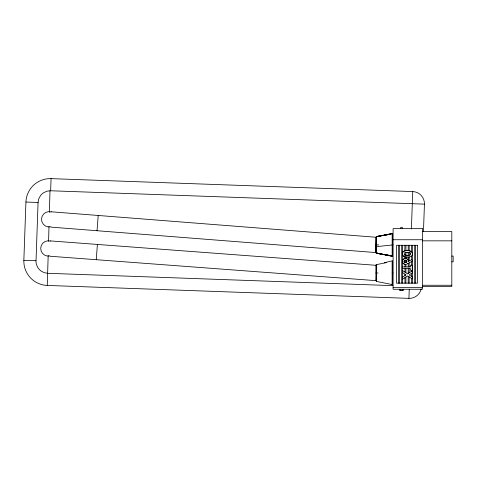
<?xml version="1.0" encoding="UTF-8"?>
<svg xmlns="http://www.w3.org/2000/svg" width="477" height="477" viewBox="0 0 477 477"><rect width="100%" height="100%" fill="white"/><g stroke="black" fill="none" stroke-linecap="round" stroke-linejoin="round"><path stroke-width="0.72" d="M423.457 231.643L424.441 204.138L50.64 190.77L47.08 191.146L43.83 192.589A12.801 12.801 0 0 0 40.366 195.814L38.697 198.951L38.071 202.475L35.984 261.933L36.365 264.288L37.802 267.531A12.801 12.801 0 0 0 41.028 271.002L44.164 272.671L47.688 273.297L392.982 285.645M402.612 255.016L402.612 252.673M402.415 253.794L402.421 253.681A3.393 3.393 0 0 1 402.487 253.108A2.695 2.695 0 0 1 403.697 251.379M402.582 262.398L402.445 261.843A2.474 2.474 0 0 1 402.427 261.635L402.427 261.104M48.189 255.451L47.253 285.437L408.92 298.363A12.146 12.146 0 0 0 421.209 288.865M48.582 241.32L48.994 226.444M49.387 212.319L49.99 190.752M402.415 261.366L402.421 261.271A2.987 2.987 0 0 1 405.307 258.349M412.468 253.859L412.456 254.199A2.761 2.761 0 0 1 411.401 256.155L411.407 256.149M47.253 285.437A24.291 24.291 0 0 1 23.85 260.293L25.931 202.039A24.291 24.291 0 0 1 51.075 178.636L412.736 191.563A12.146 12.146 0 0 1 424.441 204.138M50.64 190.77L51.075 178.636M408.92 298.363L409.236 289.569M411.401 228.984L412.736 191.563M376.204 280.655L376.591 270.238M376.681 267.859L376.711 267.09M375.59 252.548L376.186 237.26L51.14 211.782M410.751 253.847L410.202 252.858M404.955 260.269A1.252 1.252 0 0 0 404.126 261.307L404.138 261.503A1.252 1.252 0 0 0 404.961 262.523L404.955 260.263A1.467 1.467 0 0 1 405.367 260.18L405.629 260.18A1.282 1.282 0 0 1 406.863 261.324A1.246 1.246 0 0 0 406.016 260.257M96.247 259.721L97.397 244.415M97.022 230.749L98.22 215.449M412.444 254.313L412.414 261.086M402.433 261.032L402.6 260.341M402.88 259.798L402.671 260.174L402.66 255.135M402.934 259.721L404.794 258.51M411.186 256.31L410.989 256.429A3.029 3.029 0 0 1 410.643 256.602L409.618 256.912M402.66 277.089L406.046 274.883L402.66 272.677M402.66 279.117L407.602 275.891L412.223 278.902L412.223 276.881L409.153 274.883L412.223 272.88L412.223 270.853L407.596 273.87L402.66 270.656M404.8 252.792L404.961 252.709A2.021 2.021 0 0 1 405.14 252.631L407.865 252.333L410.059 252.762A1.938 1.938 0 0 0 409.755 252.619L409.355 252.494M408.425 261.324L411.699 259.673L412.468 261.193L407.65 263.644M407.638 263.65L406.899 263.99M404.955 245.285L404.776 250.914A4.579 4.579 0 0 0 404.472 251.015L404.216 251.123A3.917 3.917 0 0 0 403.864 251.296L403.757 251.361A2.665 2.665 0 0 0 402.683 252.464M409.504 255.189L409.671 255.135A2.421 2.421 0 0 0 409.922 255.04L409.987 255.01A1.443 1.443 0 0 0 410.81 253.883M406.261 264.228L405.909 264.3L405.915 266.917M384.319 262.749L392.154 260.859L392.154 285.186M405.056 250.842C407.74 249.888 412.879 251.224 412.438 253.43M409.367 255.225L409.165 252.458M392.189 233.539L376.52 236.729L392.189 233.652L376.52 236.538L390.764 234.219L376.52 236.497L376.52 253.311L392.189 255.821L376.52 253.269L392.189 256.155L376.52 253.054L392.189 256.268L392.189 233.545M376.49 264.61L386.281 262.648M409.338 256.966L408.574 257.061M405.885 264.306L405.372 264.341M405.957 252.428L405.915 255.302L408.98 255.296L408.312 255.362M409.212 256.984L409.165 260.967M405.742 250.711L405.182 250.813A4.842 4.842 0 0 0 404.472 251.015M376.52 246.621L392.189 244.999M405.086 258.468L405.915 258.492L405.826 257.025L407.263 257.109L406.082 257.055M408.181 257.091L408.485 257.067L408.395 260.937M405.593 262.624L405.402 262.624A1.425 1.425 0 0 1 404.961 262.541M408.127 255.374L407.704 255.386M408.02 257.097L407.465 257.109M405.295 258.462L405.551 258.462A2.969 2.969 0 0 1 408.485 261.223M407.382 250.61L405.927 250.693L405.915 245.285M422.36 231.518L451.808 231.518L451.808 286.391L422.36 286.403M393.096 239.74L422.36 239.74M422.36 240.837L451.808 240.837M375.888 244.904L378.804 244.904M392.189 244.904L393.084 244.904M377.355 252.935L375.888 252.935L375.888 237.254M451.808 256.089L453.15 256.089L453.15 261.831L451.808 261.831M402.66 266.917L410.506 266.917L410.506 265.2L412.223 265.2L412.223 270.352L410.506 270.352L410.506 268.634L402.66 268.634M375.888 273.017L378.07 273.017M392.154 273.017L393.084 273.017M422.36 285.258L451.808 285.258M393.096 287.363L422.36 287.363M407.525 252.327L407.996 252.339M407.495 250.61L408.205 250.628L408.205 245.285M407.167 255.392L405.838 255.29M25.931 202.039L38.071 202.475M23.85 260.293L35.984 260.728M405.152 264.33L405.331 264.341A2.987 2.987 0 0 1 402.391 261.336M408.33 250.64L409.117 250.711M408.306 252.357L409.027 252.434M50.329 240.909L376.776 265.361M50.282 256.256L375.918 280.649M51.093 227.13L375.292 252.53M405.456 256.978L405.027 256.888M406.01 258.51L406.744 258.737A2.415 2.415 0 0 1 406.941 258.838L407.901 259.697A2.463 2.463 0 0 1 408.032 259.887L408.234 260.299M405.265 256.942L405.289 256.942A4.758 4.758 0 0 1 404.222 256.62L404.132 256.572M404.818 264.288L403.542 263.686L402.666 262.606L402.66 283.153M376.49 281.424L392.154 284.56M405.098 255.1L405.76 255.278L404.943 255.028L404.955 252.709M404.919 255.016L404.872 254.992A1.687 1.687 0 0 1 404.663 254.855L404.824 254.962M412.396 253.168L411.371 251.546L409.206 250.723L409.165 245.285M404.609 254.807L404.132 253.889M402.415 253.889L402.421 254.002A3.417 3.417 0 0 0 402.487 254.575M415.664 245.285L415.664 283.153M414.71 245.285L414.71 283.153M412.414 245.285L412.414 253.269M412.414 261.223L412.414 283.153M411.46 245.285L411.46 251.612M411.46 256.107L411.46 259.798M411.46 261.706L411.46 265.2M411.46 270.352L411.46 271.353M411.46 273.381L411.46 276.38M411.46 278.407L411.46 283.153M409.165 262.875L409.165 266.917M409.165 268.634L409.165 272.85M409.165 276.91L409.165 283.153M408.205 252.351L408.205 255.368M408.205 263.364L408.205 266.917M408.205 268.634L408.205 273.476M408.205 276.29L408.205 283.153M405.915 260.227L405.915 262.571M405.915 268.634L405.915 272.772M405.915 276.994L405.915 283.153M404.955 258.486L404.8 256.829A4.275 4.275 0 0 1 404.222 256.614M404.955 264.312L404.955 266.917M404.955 268.634L404.955 272.152M404.955 274.174L404.955 275.593M404.955 277.62L404.955 283.153M403.327 289.271L403.327 290.612L399.696 290.612L399.696 289.271M402.66 245.285L402.66 252.548M402.278 228.65L402.278 227.308L400.746 227.308L400.746 228.65M402.278 289.271L402.278 290.612M401.706 245.285L401.706 283.153M400.746 289.271L400.746 290.612M399.41 245.285L399.41 283.153M398.456 245.285L398.456 283.153M392.338 233.533L392.338 256.274M392.338 260.83L392.338 285.204M376.49 264.544L376.49 281.49M375.888 264.985L375.888 280.738M402.666 255.237A3.029 3.029 0 0 0 404.144 256.554A2.975 2.975 0 0 1 402.421 254.593M406.016 262.535A1.216 1.216 0 0 0 406.845 261.515A1.264 1.264 0 0 1 405.611 262.6M405.355 262.594A1.288 1.288 0 0 1 404.102 261.509M404.102 261.301A1.3 1.3 0 0 1 405.367 260.198M50.824 226.808A7.674 7.674 0 0 1 41.523 219.032A7.674 7.674 0 0 1 51.355 211.943M50.013 255.94A7.674 7.674 0 0 1 40.712 248.165A7.674 7.674 0 0 1 50.544 241.076M422.36 228.65L393.096 228.65L393.096 289.265L422.36 289.271L422.36 228.65M417.578 245.285L396.542 245.285L396.542 283.153L417.578 283.153L417.578 245.285"/></g></svg>
